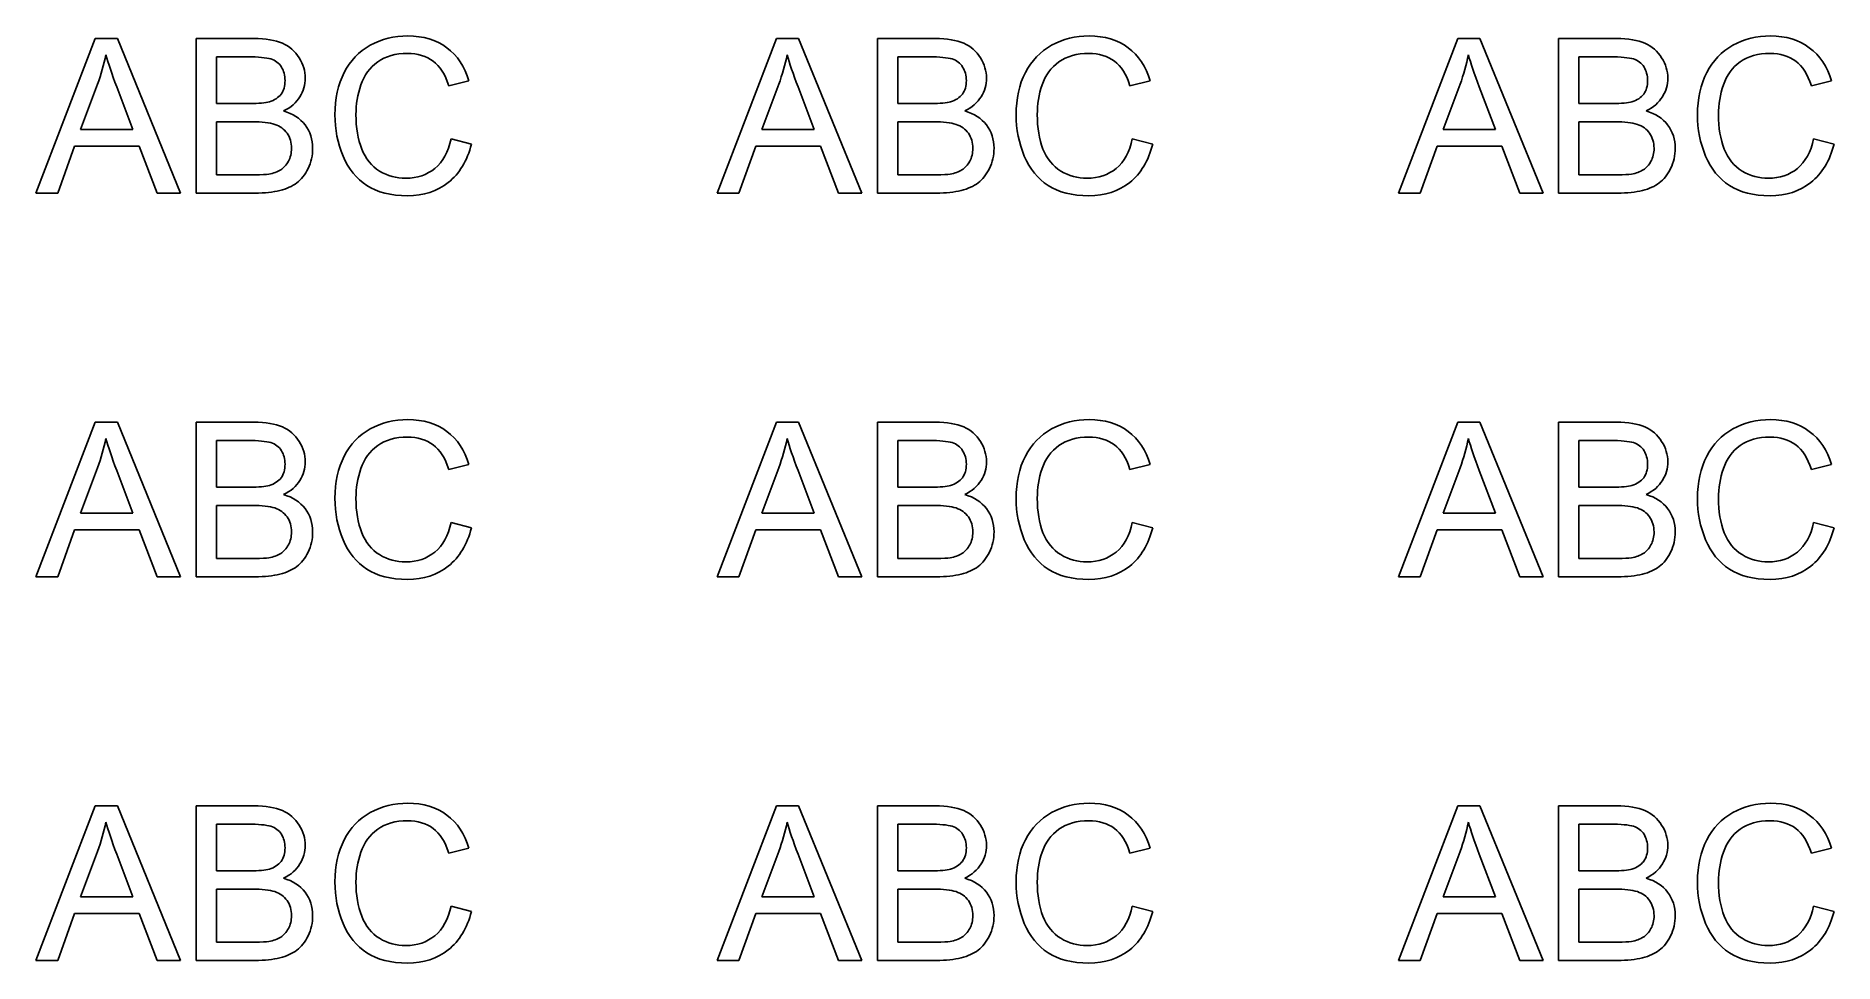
# Model space of a CAD drawing. Header units: millimetres. Extents: x -18 to 98, y -40 to 20.
import ezdxf

# ---------------------------------------------------------------- set-up
doc = ezdxf.new("R2010")
doc.units = ezdxf.units.MM
doc.layers.get('0').update_dxf_attribs({"lineweight": 25, "true_color": 0xffffff})

msp = doc.modelspace()

# ---------------------------------------------------------------- linework, layer by layer
for p, q in [((-18.19, 9.83), (-14.35, 19.83)), ((-14.35, 19.83), (-12.92, 19.83)), ((-12.92, 19.83), (-8.83, 9.83)), ((-7.83, 9.83), (-7.83, 19.83)), ((-7.83, 19.83), (-4.08, 19.83)), ((25.91, 9.83), (29.75, 19.83)), ((29.75, 19.83), (31.17, 19.83)), ((31.17, 19.83), (35.26, 9.83)), ((36.27, 9.83), (36.27, 19.83)), ((36.27, 19.83), (40.02, 19.83)), ((70, 9.83), (73.84, 19.83)), ((73.84, 19.83), (75.27, 19.83)), ((75.27, 19.83), (79.36, 9.83)), ((80.36, 9.83), (80.36, 19.83)), ((80.36, 19.83), (84.11, 19.83)), ((-4.51, 18.65), (-6.51, 18.65)), ((-6.51, 18.65), (-6.51, 15.63)), ((39.59, 18.65), (37.59, 18.65)), ((37.59, 18.65), (37.59, 15.63)), ((83.68, 18.65), (81.68, 18.65)), ((81.68, 18.65), (81.68, 15.63)), ((-14.21, 16.87), (-15.3, 13.94)), ((-11.91, 13.94), (-12.96, 16.71)), ((9.83, 17.09), (8.53, 16.78)), ((29.89, 16.87), (28.79, 13.94)), ((32.18, 13.94), (31.14, 16.71)), ((53.92, 17.09), (52.62, 16.78)), ((73.98, 16.87), (72.89, 13.94)), ((76.28, 13.94), (75.23, 16.71)), ((98.02, 17.09), (96.72, 16.78)), ((-6.51, 15.63), (-4.34, 15.63)), ((37.59, 15.63), (39.75, 15.63)), ((81.68, 15.63), (83.85, 15.63)), ((-4.19, 14.45), (-6.51, 14.45)), ((-6.51, 14.45), (-6.51, 11.01)), ((39.9, 14.45), (37.59, 14.45)), ((37.59, 14.45), (37.59, 11.01)), ((84, 14.45), (81.68, 14.45)), ((81.68, 14.45), (81.68, 11.01)), ((-15.69, 12.86), (-16.78, 9.83)), ((-11.5, 12.86), (-15.69, 12.86)), ((-15.3, 13.94), (-11.91, 13.94)), ((-10.34, 9.83), (-11.5, 12.86)), ((8.68, 13.34), (10, 13)), ((28.41, 12.86), (27.31, 9.83)), ((32.59, 12.86), (28.41, 12.86)), ((28.79, 13.94), (32.18, 13.94)), ((33.76, 9.83), (32.59, 12.86)), ((52.77, 13.34), (54.09, 13)), ((72.5, 12.86), (71.41, 9.83)), ((76.68, 12.86), (72.5, 12.86)), ((72.89, 13.94), (76.28, 13.94)), ((77.85, 9.83), (76.68, 12.86)), ((96.87, 13.34), (98.19, 13)), ((-6.51, 11.01), (-4.02, 11.01)), ((37.59, 11.01), (40.08, 11.01)), ((81.68, 11.01), (84.17, 11.01)), ((-16.78, 9.83), (-18.19, 9.83)), ((-8.83, 9.83), (-10.34, 9.83)), ((-4.02, 9.83), (-7.83, 9.83)), ((27.31, 9.83), (25.91, 9.83)), ((35.26, 9.83), (33.76, 9.83)), ((40.08, 9.83), (36.27, 9.83)), ((71.41, 9.83), (70, 9.83)), ((79.36, 9.83), (77.85, 9.83)), ((84.17, 9.83), (80.36, 9.83)), ((-18.19, -15), (-14.35, -5)), ((-14.35, -5), (-12.92, -5)), ((-12.92, -5), (-8.83, -15)), ((-7.83, -15), (-7.83, -5)), ((-7.83, -5), (-4.08, -5)), ((25.91, -15), (29.75, -5)), ((29.75, -5), (31.17, -5)), ((31.17, -5), (35.26, -15)), ((36.27, -15), (36.27, -5)), ((36.27, -5), (40.02, -5)), ((70, -15), (73.84, -5)), ((73.84, -5), (75.27, -5)), ((75.27, -5), (79.36, -15)), ((80.36, -15), (80.36, -5)), ((80.36, -5), (84.11, -5)), ((-4.51, -6.18), (-6.51, -6.18)), ((-6.51, -6.18), (-6.51, -9.2)), ((39.59, -6.18), (37.59, -6.18)), ((37.59, -6.18), (37.59, -9.2)), ((83.68, -6.18), (81.68, -6.18)), ((81.68, -6.18), (81.68, -9.2)), ((-14.21, -7.96), (-15.3, -10.89)), ((-11.91, -10.89), (-12.96, -8.12)), ((9.83, -7.74), (8.53, -8.05)), ((29.89, -7.96), (28.79, -10.89)), ((32.18, -10.89), (31.14, -8.12)), ((53.92, -7.74), (52.62, -8.05)), ((73.98, -7.96), (72.89, -10.89)), ((76.28, -10.89), (75.23, -8.12)), ((98.02, -7.74), (96.72, -8.05)), ((-6.51, -9.2), (-4.34, -9.2)), ((37.59, -9.2), (39.75, -9.2)), ((81.68, -9.2), (83.85, -9.2)), ((-4.19, -10.38), (-6.51, -10.38)), ((-6.51, -10.38), (-6.51, -13.82)), ((39.9, -10.38), (37.59, -10.38)), ((37.59, -10.38), (37.59, -13.82)), ((84, -10.38), (81.68, -10.38)), ((81.68, -10.38), (81.68, -13.82)), ((-15.3, -10.89), (-11.91, -10.89)), ((8.68, -11.49), (10, -11.83)), ((28.79, -10.89), (32.18, -10.89)), ((52.77, -11.49), (54.09, -11.83)), ((72.89, -10.89), (76.28, -10.89)), ((96.87, -11.49), (98.19, -11.83)), ((-15.69, -11.97), (-16.78, -15)), ((-11.5, -11.97), (-15.69, -11.97)), ((-10.34, -15), (-11.5, -11.97)), ((28.41, -11.97), (27.31, -15)), ((32.59, -11.97), (28.41, -11.97)), ((33.76, -15), (32.59, -11.97)), ((72.5, -11.97), (71.41, -15)), ((76.68, -11.97), (72.5, -11.97)), ((77.85, -15), (76.68, -11.97)), ((-6.51, -13.82), (-4.02, -13.82)), ((37.59, -13.82), (40.08, -13.82)), ((81.68, -13.82), (84.17, -13.82)), ((-16.78, -15), (-18.19, -15)), ((-8.83, -15), (-10.34, -15)), ((-4.02, -15), (-7.83, -15)), ((27.31, -15), (25.91, -15)), ((35.26, -15), (33.76, -15)), ((40.08, -15), (36.27, -15)), ((71.41, -15), (70, -15)), ((79.36, -15), (77.85, -15)), ((84.17, -15), (80.36, -15)), ((-18.19, -39.83), (-14.35, -29.83)), ((-14.35, -29.83), (-12.92, -29.83)), ((-12.92, -29.83), (-8.83, -39.83)), ((-7.83, -39.83), (-7.83, -29.83)), ((-7.83, -29.83), (-4.08, -29.83)), ((25.91, -39.83), (29.75, -29.83)), ((29.75, -29.83), (31.17, -29.83)), ((31.17, -29.83), (35.26, -39.83)), ((36.27, -39.83), (36.27, -29.83)), ((36.27, -29.83), (40.02, -29.83)), ((70, -39.83), (73.84, -29.83)), ((73.84, -29.83), (75.27, -29.83)), ((75.27, -29.83), (79.36, -39.83)), ((80.36, -39.83), (80.36, -29.83)), ((80.36, -29.83), (84.11, -29.83)), ((-4.51, -31.01), (-6.51, -31.01)), ((-6.51, -31.01), (-6.51, -34.03)), ((39.59, -31.01), (37.59, -31.01)), ((37.59, -31.01), (37.59, -34.03)), ((83.68, -31.01), (81.68, -31.01)), ((81.68, -31.01), (81.68, -34.03)), ((9.83, -32.57), (8.53, -32.88)), ((53.92, -32.57), (52.62, -32.88)), ((98.02, -32.57), (96.72, -32.88)), ((-14.21, -32.79), (-15.3, -35.72)), ((-11.91, -35.72), (-12.96, -32.95)), ((29.89, -32.79), (28.79, -35.72)), ((32.18, -35.72), (31.14, -32.95)), ((73.98, -32.79), (72.89, -35.72)), ((76.28, -35.72), (75.23, -32.95)), ((-6.51, -34.03), (-4.34, -34.03)), ((37.59, -34.03), (39.75, -34.03)), ((81.68, -34.03), (83.85, -34.03)), ((-15.3, -35.72), (-11.91, -35.72)), ((-4.19, -35.21), (-6.51, -35.21)), ((-6.51, -35.21), (-6.51, -38.65)), ((28.79, -35.72), (32.18, -35.72)), ((39.9, -35.21), (37.59, -35.21)), ((37.59, -35.21), (37.59, -38.65)), ((72.89, -35.72), (76.28, -35.72)), ((84, -35.21), (81.68, -35.21)), ((81.68, -35.21), (81.68, -38.65)), ((-15.69, -36.8), (-16.78, -39.83)), ((-11.5, -36.8), (-15.69, -36.8)), ((-10.34, -39.83), (-11.5, -36.8)), ((8.68, -36.32), (10, -36.66)), ((28.41, -36.8), (27.31, -39.83)), ((32.59, -36.8), (28.41, -36.8)), ((33.76, -39.83), (32.59, -36.8)), ((52.77, -36.32), (54.09, -36.66)), ((72.5, -36.8), (71.41, -39.83)), ((76.68, -36.8), (72.5, -36.8)), ((77.85, -39.83), (76.68, -36.8)), ((96.87, -36.32), (98.19, -36.66)), ((-6.51, -38.65), (-4.02, -38.65)), ((37.59, -38.65), (40.08, -38.65)), ((81.68, -38.65), (84.17, -38.65)), ((-16.78, -39.83), (-18.19, -39.83)), ((-8.83, -39.83), (-10.34, -39.83)), ((-4.02, -39.83), (-7.83, -39.83)), ((27.31, -39.83), (25.91, -39.83)), ((35.26, -39.83), (33.76, -39.83)), ((40.08, -39.83), (36.27, -39.83)), ((71.41, -39.83), (70, -39.83)), ((79.36, -39.83), (77.85, -39.83)), ((84.17, -39.83), (80.36, -39.83))]:
    msp.add_line(p, q)
for points in [[(-4.08, 19.83), (-3.31, 19.83), (-2.7, 19.73), (-2.24, 19.53)], [(3.45, 19.4), (4.19, 19.8), (5, 20), (5.88, 20)], [(5.88, 20), (6.88, 20), (7.72, 19.75), (8.4, 19.24)], [(40.02, 19.83), (40.78, 19.83), (41.39, 19.73), (41.86, 19.53)], [(47.55, 19.4), (48.28, 19.8), (49.09, 20), (49.97, 20)], [(49.97, 20), (50.97, 20), (51.82, 19.75), (52.5, 19.24)], [(84.11, 19.83), (84.88, 19.83), (85.49, 19.73), (85.95, 19.53)], [(91.64, 19.4), (92.38, 19.8), (93.19, 20), (94.07, 20)], [(94.07, 20), (95.07, 20), (95.91, 19.75), (96.59, 19.24)], [(-13.67, 18.78), (-13.79, 18.14), (-13.97, 17.5), (-14.21, 16.87)], [(-12.96, 16.71), (-13.28, 17.55), (-13.51, 18.24), (-13.67, 18.78)], [(-2.99, 18.51), (-3.28, 18.6), (-3.79, 18.65), (-4.51, 18.65)], [(-2.24, 19.53), (-1.78, 19.32), (-1.42, 19.01), (-1.15, 18.59)], [(1.76, 17.63), (2.15, 18.4), (2.72, 18.99), (3.45, 19.4)], [(5.85, 18.87), (5.08, 18.87), (4.44, 18.68), (3.93, 18.32)], [(7.52, 18.37), (7.08, 18.7), (6.52, 18.87), (5.85, 18.87)], [(8.4, 19.24), (9.09, 18.73), (9.56, 18.01), (9.83, 17.09)], [(30.43, 18.78), (30.3, 18.14), (30.12, 17.5), (29.89, 16.87)], [(31.14, 16.71), (30.82, 17.55), (30.58, 18.24), (30.43, 18.78)], [(41.11, 18.51), (40.81, 18.6), (40.31, 18.65), (39.59, 18.65)], [(41.86, 19.53), (42.32, 19.32), (42.68, 19.01), (42.94, 18.59)], [(45.85, 17.63), (46.25, 18.4), (46.82, 18.99), (47.55, 19.4)], [(49.95, 18.87), (49.18, 18.87), (48.54, 18.68), (48.02, 18.32)], [(51.61, 18.37), (51.17, 18.7), (50.62, 18.87), (49.95, 18.87)], [(52.5, 19.24), (53.18, 18.73), (53.66, 18.01), (53.92, 17.09)], [(74.52, 18.78), (74.4, 18.14), (74.22, 17.5), (73.98, 16.87)], [(75.23, 16.71), (74.91, 17.55), (74.68, 18.24), (74.52, 18.78)], [(85.2, 18.51), (84.91, 18.6), (84.4, 18.65), (83.68, 18.65)], [(85.95, 19.53), (86.41, 19.32), (86.77, 19.01), (87.03, 18.59)], [(89.95, 17.63), (90.34, 18.4), (90.91, 18.99), (91.64, 19.4)], [(94.04, 18.87), (93.27, 18.87), (92.63, 18.68), (92.11, 18.32)], [(95.71, 18.37), (95.27, 18.7), (94.71, 18.87), (94.04, 18.87)], [(96.59, 19.24), (97.28, 18.73), (97.75, 18.01), (98.02, 17.09)], [(-2.3, 17.99), (-2.46, 18.24), (-2.69, 18.42), (-2.99, 18.51)], [(-2.07, 17.11), (-2.07, 17.45), (-2.14, 17.74), (-2.3, 17.99)], [(-1.15, 18.59), (-0.89, 18.17), (-0.76, 17.73), (-0.76, 17.27)], [(1.16, 14.9), (1.16, 15.95), (1.36, 16.85), (1.76, 17.63)], [(3.93, 18.32), (3.41, 17.95), (3.05, 17.45), (2.84, 16.83)], [(8.53, 16.78), (8.29, 17.51), (7.96, 18.04), (7.52, 18.37)], [(41.79, 17.99), (41.63, 18.24), (41.4, 18.42), (41.11, 18.51)], [(42.03, 17.11), (42.03, 17.45), (41.95, 17.74), (41.79, 17.99)], [(42.94, 18.59), (43.2, 18.17), (43.33, 17.73), (43.33, 17.27)], [(45.25, 14.9), (45.25, 15.95), (45.45, 16.85), (45.85, 17.63)], [(48.02, 18.32), (47.5, 17.95), (47.14, 17.45), (46.93, 16.83)], [(52.62, 16.78), (52.39, 17.51), (52.05, 18.04), (51.61, 18.37)], [(85.89, 17.99), (85.73, 18.24), (85.5, 18.42), (85.2, 18.51)], [(86.12, 17.11), (86.12, 17.45), (86.04, 17.74), (85.89, 17.99)], [(87.03, 18.59), (87.3, 18.17), (87.43, 17.73), (87.43, 17.27)], [(89.35, 14.9), (89.35, 15.95), (89.55, 16.85), (89.95, 17.63)], [(92.11, 18.32), (91.6, 17.95), (91.24, 17.45), (91.03, 16.83)], [(96.72, 16.78), (96.48, 17.51), (96.15, 18.04), (95.71, 18.37)], [(-2.32, 16.24), (-2.15, 16.47), (-2.07, 16.76), (-2.07, 17.11)], [(-0.76, 17.27), (-0.76, 16.84), (-0.88, 16.44), (-1.11, 16.06)], [(2.84, 16.83), (2.63, 16.21), (2.52, 15.57), (2.52, 14.91)], [(41.77, 16.24), (41.94, 16.47), (42.03, 16.76), (42.03, 17.11)], [(43.33, 17.27), (43.33, 16.84), (43.22, 16.44), (42.98, 16.06)], [(46.93, 16.83), (46.72, 16.21), (46.62, 15.57), (46.62, 14.91)], [(85.87, 16.24), (86.04, 16.47), (86.12, 16.76), (86.12, 17.11)], [(87.43, 17.27), (87.43, 16.84), (87.31, 16.44), (87.08, 16.06)], [(91.03, 16.83), (90.82, 16.21), (90.71, 15.57), (90.71, 14.91)], [(-4.34, 15.63), (-3.76, 15.63), (-3.34, 15.67), (-3.08, 15.74)], [(-3.08, 15.74), (-2.75, 15.84), (-2.49, 16.01), (-2.32, 16.24)], [(-1.11, 16.06), (-1.34, 15.69), (-1.69, 15.38), (-2.16, 15.15)], [(-2.16, 15.15), (-1.56, 14.97), (-1.09, 14.67), (-0.77, 14.24)], [(39.75, 15.63), (40.34, 15.63), (40.76, 15.67), (41.01, 15.74)], [(41.01, 15.74), (41.35, 15.84), (41.6, 16.01), (41.77, 16.24)], [(42.98, 16.06), (42.75, 15.69), (42.4, 15.38), (41.93, 15.15)], [(41.93, 15.15), (42.54, 14.97), (43, 14.67), (43.33, 14.24)], [(83.85, 15.63), (84.43, 15.63), (84.85, 15.67), (85.11, 15.74)], [(85.11, 15.74), (85.44, 15.84), (85.7, 16.01), (85.87, 16.24)], [(87.08, 16.06), (86.85, 15.69), (86.5, 15.38), (86.03, 15.15)], [(86.03, 15.15), (86.63, 14.97), (87.1, 14.67), (87.42, 14.24)], [(-2.73, 14.28), (-3.07, 14.39), (-3.56, 14.45), (-4.19, 14.45)], [(-1.94, 13.7), (-2.13, 13.98), (-2.39, 14.17), (-2.73, 14.28)], [(-0.77, 14.24), (-0.44, 13.82), (-0.28, 13.31), (-0.28, 12.73)], [(1.69, 12.22), (1.34, 13.06), (1.16, 13.95), (1.16, 14.9)], [(2.52, 14.91), (2.52, 14.06), (2.65, 13.32), (2.9, 12.68)], [(41.36, 14.28), (41.03, 14.39), (40.54, 14.45), (39.9, 14.45)], [(42.16, 13.7), (41.97, 13.98), (41.7, 14.17), (41.36, 14.28)], [(43.33, 14.24), (43.65, 13.82), (43.82, 13.31), (43.82, 12.73)], [(45.78, 12.22), (45.43, 13.06), (45.25, 13.95), (45.25, 14.9)], [(46.62, 14.91), (46.62, 14.06), (46.74, 13.32), (46.99, 12.68)], [(85.46, 14.28), (85.12, 14.39), (84.63, 14.45), (84, 14.45)], [(86.25, 13.7), (86.06, 13.98), (85.8, 14.17), (85.46, 14.28)], [(87.42, 14.24), (87.75, 13.82), (87.91, 13.31), (87.91, 12.73)], [(89.88, 12.22), (89.52, 13.06), (89.35, 13.95), (89.35, 14.9)], [(90.71, 14.91), (90.71, 14.06), (90.84, 13.32), (91.08, 12.68)], [(-1.65, 12.73), (-1.65, 13.1), (-1.74, 13.43), (-1.94, 13.7)], [(7.63, 11.43), (8.15, 11.86), (8.49, 12.49), (8.68, 13.34)], [(10, 13), (9.72, 11.91), (9.22, 11.09), (8.5, 10.52)], [(42.45, 12.73), (42.45, 13.1), (42.35, 13.43), (42.16, 13.7)], [(51.73, 11.43), (52.24, 11.86), (52.59, 12.49), (52.77, 13.34)], [(54.09, 13), (53.82, 11.91), (53.32, 11.09), (52.6, 10.52)], [(86.54, 12.73), (86.54, 13.1), (86.44, 13.43), (86.25, 13.7)], [(95.82, 11.43), (96.34, 11.86), (96.68, 12.49), (96.87, 13.34)], [(98.19, 13), (97.91, 11.91), (97.41, 11.09), (96.69, 10.52)], [(-2.35, 11.33), (-2.15, 11.46), (-1.98, 11.64), (-1.85, 11.89)], [(-1.85, 11.89), (-1.72, 12.13), (-1.65, 12.41), (-1.65, 12.73)], [(-0.28, 12.73), (-0.28, 12.26), (-0.38, 11.82), (-0.57, 11.42)], [(3.23, 10.32), (2.55, 10.76), (2.04, 11.39), (1.69, 12.22)], [(2.9, 12.68), (3.14, 12.05), (3.53, 11.58), (4.05, 11.26)], [(41.74, 11.33), (41.95, 11.46), (42.12, 11.64), (42.25, 11.89)], [(42.25, 11.89), (42.38, 12.13), (42.45, 12.41), (42.45, 12.73)], [(43.82, 12.73), (43.82, 12.26), (43.72, 11.82), (43.52, 11.42)], [(47.32, 10.32), (46.65, 10.76), (46.14, 11.39), (45.78, 12.22)], [(46.99, 12.68), (47.24, 12.05), (47.62, 11.58), (48.15, 11.26)], [(85.84, 11.33), (86.04, 11.46), (86.21, 11.64), (86.34, 11.89)], [(86.34, 11.89), (86.47, 12.13), (86.54, 12.41), (86.54, 12.73)], [(87.91, 12.73), (87.91, 12.26), (87.81, 11.82), (87.61, 11.42)], [(91.42, 10.32), (90.74, 10.76), (90.23, 11.39), (89.88, 12.22)], [(91.08, 12.68), (91.33, 12.05), (91.72, 11.58), (92.24, 11.26)], [(-4.02, 11.01), (-3.59, 11.01), (-3.29, 11.03), (-3.12, 11.06)], [(-3.12, 11.06), (-2.81, 11.11), (-2.56, 11.2), (-2.35, 11.33)], [(-1.31, 10.49), (-1.6, 10.27), (-1.96, 10.11), (-2.4, 10)], [(-0.57, 11.42), (-0.77, 11.02), (-1.02, 10.71), (-1.31, 10.49)], [(4.05, 11.26), (4.57, 10.95), (5.14, 10.79), (5.75, 10.79)], [(5.75, 10.79), (6.49, 10.79), (7.12, 11.01), (7.63, 11.43)], [(8.5, 10.52), (7.78, 9.94), (6.9, 9.66), (5.86, 9.66)], [(40.08, 11.01), (40.51, 11.01), (40.81, 11.03), (40.98, 11.06)], [(40.98, 11.06), (41.28, 11.11), (41.54, 11.2), (41.74, 11.33)], [(42.79, 10.49), (42.5, 10.27), (42.13, 10.11), (41.69, 10)], [(43.52, 11.42), (43.32, 11.02), (43.08, 10.71), (42.79, 10.49)], [(48.15, 11.26), (48.67, 10.95), (49.24, 10.79), (49.84, 10.79)], [(49.84, 10.79), (50.59, 10.79), (51.21, 11.01), (51.73, 11.43)], [(52.6, 10.52), (51.88, 9.94), (51, 9.66), (49.95, 9.66)], [(84.17, 11.01), (84.6, 11.01), (84.9, 11.03), (85.07, 11.06)], [(85.07, 11.06), (85.38, 11.11), (85.63, 11.2), (85.84, 11.33)], [(86.88, 10.49), (86.59, 10.27), (86.23, 10.11), (85.79, 10)], [(87.61, 11.42), (87.42, 11.02), (87.17, 10.71), (86.88, 10.49)], [(92.24, 11.26), (92.76, 10.95), (93.33, 10.79), (93.94, 10.79)], [(93.94, 10.79), (94.68, 10.79), (95.31, 11.01), (95.82, 11.43)], [(96.69, 10.52), (95.97, 9.94), (95.09, 9.66), (94.05, 9.66)], [(-2.4, 10), (-2.84, 9.89), (-3.38, 9.83), (-4.02, 9.83)], [(5.86, 9.66), (4.78, 9.66), (3.91, 9.88), (3.23, 10.32)], [(41.69, 10), (41.25, 9.89), (40.72, 9.83), (40.08, 9.83)], [(49.95, 9.66), (48.88, 9.66), (48, 9.88), (47.32, 10.32)], [(85.79, 10), (85.35, 9.89), (84.81, 9.83), (84.17, 9.83)], [(94.05, 9.66), (92.97, 9.66), (92.09, 9.88), (91.42, 10.32)], [(-4.08, -5), (-3.31, -5), (-2.7, -5.1), (-2.24, -5.3)], [(-2.24, -5.3), (-1.78, -5.51), (-1.42, -5.82), (-1.15, -6.24)], [(1.76, -7.2), (2.15, -6.42), (2.72, -5.84), (3.45, -5.43)], [(3.45, -5.43), (4.19, -5.03), (5, -4.83), (5.88, -4.83)], [(5.88, -4.83), (6.88, -4.83), (7.72, -5.08), (8.4, -5.59)], [(8.4, -5.59), (9.09, -6.1), (9.56, -6.82), (9.83, -7.74)], [(40.02, -5), (40.78, -5), (41.39, -5.1), (41.86, -5.3)], [(41.86, -5.3), (42.32, -5.51), (42.68, -5.82), (42.94, -6.24)], [(45.85, -7.2), (46.25, -6.42), (46.82, -5.84), (47.55, -5.43)], [(47.55, -5.43), (48.28, -5.03), (49.09, -4.83), (49.97, -4.83)], [(49.97, -4.83), (50.97, -4.83), (51.82, -5.08), (52.5, -5.59)], [(52.5, -5.59), (53.18, -6.1), (53.66, -6.82), (53.92, -7.74)], [(84.11, -5), (84.88, -5), (85.49, -5.1), (85.95, -5.3)], [(85.95, -5.3), (86.41, -5.51), (86.77, -5.82), (87.03, -6.24)], [(89.95, -7.2), (90.34, -6.42), (90.91, -5.84), (91.64, -5.43)], [(91.64, -5.43), (92.38, -5.03), (93.19, -4.83), (94.07, -4.83)], [(94.07, -4.83), (95.07, -4.83), (95.91, -5.08), (96.59, -5.59)], [(96.59, -5.59), (97.28, -6.1), (97.75, -6.82), (98.02, -7.74)], [(-13.67, -6.05), (-13.79, -6.69), (-13.97, -7.33), (-14.21, -7.96)], [(-12.96, -8.12), (-13.28, -7.28), (-13.51, -6.59), (-13.67, -6.05)], [(-2.99, -6.32), (-3.28, -6.23), (-3.79, -6.18), (-4.51, -6.18)], [(-2.3, -6.84), (-2.46, -6.59), (-2.69, -6.41), (-2.99, -6.32)], [(-2.07, -7.71), (-2.07, -7.38), (-2.14, -7.09), (-2.3, -6.84)], [(-1.15, -6.24), (-0.89, -6.66), (-0.76, -7.1), (-0.76, -7.56)], [(3.93, -6.51), (3.41, -6.88), (3.05, -7.38), (2.84, -8)], [(5.85, -5.96), (5.08, -5.96), (4.44, -6.15), (3.93, -6.51)], [(7.52, -6.46), (7.08, -6.13), (6.52, -5.96), (5.85, -5.96)], [(8.53, -8.05), (8.29, -7.32), (7.96, -6.79), (7.52, -6.46)], [(30.43, -6.05), (30.3, -6.69), (30.12, -7.33), (29.89, -7.96)], [(31.14, -8.12), (30.82, -7.28), (30.58, -6.59), (30.43, -6.05)], [(41.11, -6.32), (40.81, -6.23), (40.31, -6.18), (39.59, -6.18)], [(41.79, -6.84), (41.63, -6.59), (41.4, -6.41), (41.11, -6.32)], [(42.03, -7.71), (42.03, -7.38), (41.95, -7.09), (41.79, -6.84)], [(42.94, -6.24), (43.2, -6.66), (43.33, -7.1), (43.33, -7.56)], [(48.02, -6.51), (47.5, -6.88), (47.14, -7.38), (46.93, -8)], [(49.95, -5.96), (49.18, -5.96), (48.54, -6.15), (48.02, -6.51)], [(51.61, -6.46), (51.17, -6.13), (50.62, -5.96), (49.95, -5.96)], [(52.62, -8.05), (52.39, -7.32), (52.05, -6.79), (51.61, -6.46)], [(74.52, -6.05), (74.4, -6.69), (74.22, -7.33), (73.98, -7.96)], [(75.23, -8.12), (74.91, -7.28), (74.68, -6.59), (74.52, -6.05)], [(85.2, -6.32), (84.91, -6.23), (84.4, -6.18), (83.68, -6.18)], [(85.89, -6.84), (85.73, -6.59), (85.5, -6.41), (85.2, -6.32)], [(86.12, -7.71), (86.12, -7.38), (86.04, -7.09), (85.89, -6.84)], [(87.03, -6.24), (87.3, -6.66), (87.43, -7.1), (87.43, -7.56)], [(92.11, -6.51), (91.6, -6.88), (91.24, -7.38), (91.03, -8)], [(94.04, -5.96), (93.27, -5.96), (92.63, -6.15), (92.11, -6.51)], [(95.71, -6.46), (95.27, -6.13), (94.71, -5.96), (94.04, -5.96)], [(96.72, -8.05), (96.48, -7.32), (96.15, -6.79), (95.71, -6.46)], [(-2.32, -8.59), (-2.15, -8.36), (-2.07, -8.07), (-2.07, -7.71)], [(-0.76, -7.56), (-0.76, -7.99), (-0.88, -8.39), (-1.11, -8.77)], [(1.16, -9.92), (1.16, -8.88), (1.36, -7.98), (1.76, -7.2)], [(2.84, -8), (2.63, -8.62), (2.52, -9.26), (2.52, -9.92)], [(41.77, -8.59), (41.94, -8.36), (42.03, -8.07), (42.03, -7.71)], [(43.33, -7.56), (43.33, -7.99), (43.22, -8.39), (42.98, -8.77)], [(45.25, -9.92), (45.25, -8.88), (45.45, -7.98), (45.85, -7.2)], [(46.93, -8), (46.72, -8.62), (46.62, -9.26), (46.62, -9.92)], [(85.87, -8.59), (86.04, -8.36), (86.12, -8.07), (86.12, -7.71)], [(87.43, -7.56), (87.43, -7.99), (87.31, -8.39), (87.08, -8.77)], [(89.35, -9.92), (89.35, -8.88), (89.55, -7.98), (89.95, -7.2)], [(91.03, -8), (90.82, -8.62), (90.71, -9.26), (90.71, -9.92)], [(-4.34, -9.2), (-3.76, -9.2), (-3.34, -9.16), (-3.08, -9.09)], [(-3.08, -9.09), (-2.75, -8.99), (-2.49, -8.82), (-2.32, -8.59)], [(-1.11, -8.77), (-1.34, -9.14), (-1.69, -9.45), (-2.16, -9.68)], [(39.75, -9.2), (40.34, -9.2), (40.76, -9.16), (41.01, -9.09)], [(41.01, -9.09), (41.35, -8.99), (41.6, -8.82), (41.77, -8.59)], [(42.98, -8.77), (42.75, -9.14), (42.4, -9.45), (41.93, -9.68)], [(83.85, -9.2), (84.43, -9.2), (84.85, -9.16), (85.11, -9.09)], [(85.11, -9.09), (85.44, -8.99), (85.7, -8.82), (85.87, -8.59)], [(87.08, -8.77), (86.85, -9.14), (86.5, -9.45), (86.03, -9.68)], [(-2.73, -10.55), (-3.07, -10.44), (-3.56, -10.38), (-4.19, -10.38)], [(-2.16, -9.68), (-1.56, -9.86), (-1.09, -10.16), (-0.77, -10.59)], [(1.69, -12.61), (1.34, -11.77), (1.16, -10.88), (1.16, -9.92)], [(2.52, -9.92), (2.52, -10.77), (2.65, -11.51), (2.9, -12.15)], [(41.36, -10.55), (41.03, -10.44), (40.54, -10.38), (39.9, -10.38)], [(41.93, -9.68), (42.54, -9.86), (43, -10.16), (43.33, -10.59)], [(45.78, -12.61), (45.43, -11.77), (45.25, -10.88), (45.25, -9.92)], [(46.62, -9.92), (46.62, -10.77), (46.74, -11.51), (46.99, -12.15)], [(85.46, -10.55), (85.12, -10.44), (84.63, -10.38), (84, -10.38)], [(86.03, -9.68), (86.63, -9.86), (87.1, -10.16), (87.42, -10.59)], [(89.88, -12.61), (89.52, -11.77), (89.35, -10.88), (89.35, -9.92)], [(90.71, -9.92), (90.71, -10.77), (90.84, -11.51), (91.08, -12.15)], [(-1.94, -11.13), (-2.13, -10.85), (-2.39, -10.66), (-2.73, -10.55)], [(-1.65, -12.1), (-1.65, -11.73), (-1.74, -11.4), (-1.94, -11.13)], [(-0.77, -10.59), (-0.44, -11.01), (-0.28, -11.52), (-0.28, -12.1)], [(7.63, -13.4), (8.15, -12.97), (8.49, -12.34), (8.68, -11.49)], [(42.16, -11.13), (41.97, -10.85), (41.7, -10.66), (41.36, -10.55)], [(42.45, -12.1), (42.45, -11.73), (42.35, -11.4), (42.16, -11.13)], [(43.33, -10.59), (43.65, -11.01), (43.82, -11.52), (43.82, -12.1)], [(51.73, -13.4), (52.24, -12.97), (52.59, -12.34), (52.77, -11.49)], [(86.25, -11.13), (86.06, -10.85), (85.8, -10.66), (85.46, -10.55)], [(86.54, -12.1), (86.54, -11.73), (86.44, -11.4), (86.25, -11.13)], [(87.42, -10.59), (87.75, -11.01), (87.91, -11.52), (87.91, -12.1)], [(95.82, -13.4), (96.34, -12.97), (96.68, -12.34), (96.87, -11.49)], [(-1.85, -12.94), (-1.72, -12.7), (-1.65, -12.42), (-1.65, -12.1)], [(-0.28, -12.1), (-0.28, -12.57), (-0.38, -13), (-0.57, -13.41)], [(3.23, -14.51), (2.55, -14.07), (2.04, -13.44), (1.69, -12.61)], [(2.9, -12.15), (3.14, -12.78), (3.53, -13.25), (4.05, -13.57)], [(10, -11.83), (9.72, -12.91), (9.22, -13.74), (8.5, -14.31)], [(42.25, -12.94), (42.38, -12.7), (42.45, -12.42), (42.45, -12.1)], [(43.82, -12.1), (43.82, -12.57), (43.72, -13), (43.52, -13.41)], [(47.32, -14.51), (46.65, -14.07), (46.14, -13.44), (45.78, -12.61)], [(46.99, -12.15), (47.24, -12.78), (47.62, -13.25), (48.15, -13.57)], [(54.09, -11.83), (53.82, -12.91), (53.32, -13.74), (52.6, -14.31)], [(86.34, -12.94), (86.47, -12.7), (86.54, -12.42), (86.54, -12.1)], [(87.91, -12.1), (87.91, -12.57), (87.81, -13), (87.61, -13.41)], [(91.42, -14.51), (90.74, -14.07), (90.23, -13.44), (89.88, -12.61)], [(91.08, -12.15), (91.33, -12.78), (91.72, -13.25), (92.24, -13.57)], [(98.19, -11.83), (97.91, -12.91), (97.41, -13.74), (96.69, -14.31)], [(-4.02, -13.82), (-3.59, -13.82), (-3.29, -13.8), (-3.12, -13.77)], [(-3.12, -13.77), (-2.81, -13.72), (-2.56, -13.63), (-2.35, -13.5)], [(-2.35, -13.5), (-2.15, -13.37), (-1.98, -13.19), (-1.85, -12.94)], [(-0.57, -13.41), (-0.77, -13.81), (-1.02, -14.12), (-1.31, -14.34)], [(4.05, -13.57), (4.57, -13.88), (5.14, -14.04), (5.75, -14.04)], [(5.75, -14.04), (6.49, -14.04), (7.12, -13.82), (7.63, -13.4)], [(40.08, -13.82), (40.51, -13.82), (40.81, -13.8), (40.98, -13.77)], [(40.98, -13.77), (41.28, -13.72), (41.54, -13.63), (41.74, -13.5)], [(41.74, -13.5), (41.95, -13.37), (42.12, -13.19), (42.25, -12.94)], [(43.52, -13.41), (43.32, -13.81), (43.08, -14.12), (42.79, -14.34)], [(48.15, -13.57), (48.67, -13.88), (49.24, -14.04), (49.84, -14.04)], [(49.84, -14.04), (50.59, -14.04), (51.21, -13.82), (51.73, -13.4)], [(84.17, -13.82), (84.6, -13.82), (84.9, -13.8), (85.07, -13.77)], [(85.07, -13.77), (85.38, -13.72), (85.63, -13.63), (85.84, -13.5)], [(85.84, -13.5), (86.04, -13.37), (86.21, -13.19), (86.34, -12.94)], [(87.61, -13.41), (87.42, -13.81), (87.17, -14.12), (86.88, -14.34)], [(92.24, -13.57), (92.76, -13.88), (93.33, -14.04), (93.94, -14.04)], [(93.94, -14.04), (94.68, -14.04), (95.31, -13.82), (95.82, -13.4)], [(-2.4, -14.83), (-2.84, -14.94), (-3.38, -15), (-4.02, -15)], [(-1.31, -14.34), (-1.6, -14.56), (-1.96, -14.72), (-2.4, -14.83)], [(5.86, -15.17), (4.78, -15.17), (3.91, -14.95), (3.23, -14.51)], [(8.5, -14.31), (7.78, -14.89), (6.9, -15.17), (5.86, -15.17)], [(41.69, -14.83), (41.25, -14.94), (40.72, -15), (40.08, -15)], [(42.79, -14.34), (42.5, -14.56), (42.13, -14.72), (41.69, -14.83)], [(49.95, -15.17), (48.88, -15.17), (48, -14.95), (47.32, -14.51)], [(52.6, -14.31), (51.88, -14.89), (51, -15.17), (49.95, -15.17)], [(85.79, -14.83), (85.35, -14.94), (84.81, -15), (84.17, -15)], [(86.88, -14.34), (86.59, -14.56), (86.23, -14.72), (85.79, -14.83)], [(94.05, -15.17), (92.97, -15.17), (92.09, -14.95), (91.42, -14.51)], [(96.69, -14.31), (95.97, -14.89), (95.09, -15.17), (94.05, -15.17)], [(-4.08, -29.83), (-3.31, -29.83), (-2.7, -29.93), (-2.24, -30.13)], [(-2.24, -30.13), (-1.78, -30.34), (-1.42, -30.65), (-1.15, -31.07)], [(3.45, -30.26), (4.19, -29.86), (5, -29.66), (5.88, -29.66)], [(5.88, -29.66), (6.88, -29.66), (7.72, -29.91), (8.4, -30.42)], [(40.02, -29.83), (40.78, -29.83), (41.39, -29.93), (41.86, -30.13)], [(41.86, -30.13), (42.32, -30.34), (42.68, -30.65), (42.94, -31.07)], [(47.55, -30.26), (48.28, -29.86), (49.09, -29.66), (49.97, -29.66)], [(49.97, -29.66), (50.97, -29.66), (51.82, -29.91), (52.5, -30.42)], [(84.11, -29.83), (84.88, -29.83), (85.49, -29.93), (85.95, -30.13)], [(85.95, -30.13), (86.41, -30.34), (86.77, -30.65), (87.03, -31.07)], [(91.64, -30.26), (92.38, -29.86), (93.19, -29.66), (94.07, -29.66)], [(94.07, -29.66), (95.07, -29.66), (95.91, -29.91), (96.59, -30.42)], [(-13.67, -30.88), (-13.79, -31.52), (-13.97, -32.16), (-14.21, -32.79)], [(-12.96, -32.95), (-13.28, -32.11), (-13.51, -31.42), (-13.67, -30.88)], [(-2.99, -31.15), (-3.28, -31.06), (-3.79, -31.01), (-4.51, -31.01)], [(-2.3, -31.67), (-2.46, -31.42), (-2.69, -31.24), (-2.99, -31.15)], [(-1.15, -31.07), (-0.89, -31.49), (-0.76, -31.93), (-0.76, -32.39)], [(1.76, -32.03), (2.15, -31.25), (2.72, -30.67), (3.45, -30.26)], [(3.93, -31.34), (3.41, -31.71), (3.05, -32.21), (2.84, -32.83)], [(5.85, -30.79), (5.08, -30.79), (4.44, -30.98), (3.93, -31.34)], [(7.52, -31.29), (7.08, -30.96), (6.52, -30.79), (5.85, -30.79)], [(8.53, -32.88), (8.29, -32.15), (7.96, -31.62), (7.52, -31.29)], [(8.4, -30.42), (9.09, -30.93), (9.56, -31.65), (9.83, -32.57)], [(30.43, -30.88), (30.3, -31.52), (30.12, -32.16), (29.89, -32.79)], [(31.14, -32.95), (30.82, -32.11), (30.58, -31.42), (30.43, -30.88)], [(41.11, -31.15), (40.81, -31.06), (40.31, -31.01), (39.59, -31.01)], [(41.79, -31.67), (41.63, -31.42), (41.4, -31.24), (41.11, -31.15)], [(42.94, -31.07), (43.2, -31.49), (43.33, -31.93), (43.33, -32.39)], [(45.85, -32.03), (46.25, -31.25), (46.82, -30.67), (47.55, -30.26)], [(48.02, -31.34), (47.5, -31.71), (47.14, -32.21), (46.93, -32.83)], [(49.95, -30.79), (49.18, -30.79), (48.54, -30.98), (48.02, -31.34)], [(51.61, -31.29), (51.17, -30.96), (50.62, -30.79), (49.95, -30.79)], [(52.62, -32.88), (52.39, -32.15), (52.05, -31.62), (51.61, -31.29)], [(52.5, -30.42), (53.18, -30.93), (53.66, -31.65), (53.92, -32.57)], [(74.52, -30.88), (74.4, -31.52), (74.22, -32.16), (73.98, -32.79)], [(75.23, -32.95), (74.91, -32.11), (74.68, -31.42), (74.52, -30.88)], [(85.2, -31.15), (84.91, -31.06), (84.4, -31.01), (83.68, -31.01)], [(85.89, -31.67), (85.73, -31.42), (85.5, -31.24), (85.2, -31.15)], [(87.03, -31.07), (87.3, -31.49), (87.43, -31.93), (87.43, -32.39)], [(89.95, -32.03), (90.34, -31.25), (90.91, -30.67), (91.64, -30.26)], [(92.11, -31.34), (91.6, -31.71), (91.24, -32.21), (91.03, -32.83)], [(94.04, -30.79), (93.27, -30.79), (92.63, -30.98), (92.11, -31.34)], [(95.71, -31.29), (95.27, -30.96), (94.71, -30.79), (94.04, -30.79)], [(96.72, -32.88), (96.48, -32.15), (96.15, -31.62), (95.71, -31.29)], [(96.59, -30.42), (97.28, -30.93), (97.75, -31.65), (98.02, -32.57)], [(-2.32, -33.42), (-2.15, -33.19), (-2.07, -32.89), (-2.07, -32.54)], [(-2.07, -32.54), (-2.07, -32.21), (-2.14, -31.92), (-2.3, -31.67)], [(-0.76, -32.39), (-0.76, -32.81), (-0.88, -33.22), (-1.11, -33.59)], [(1.16, -34.75), (1.16, -33.71), (1.36, -32.8), (1.76, -32.03)], [(41.77, -33.42), (41.94, -33.19), (42.03, -32.89), (42.03, -32.54)], [(42.03, -32.54), (42.03, -32.21), (41.95, -31.92), (41.79, -31.67)], [(43.33, -32.39), (43.33, -32.81), (43.22, -33.22), (42.98, -33.59)], [(45.25, -34.75), (45.25, -33.71), (45.45, -32.8), (45.85, -32.03)], [(85.87, -33.42), (86.04, -33.19), (86.12, -32.89), (86.12, -32.54)], [(86.12, -32.54), (86.12, -32.21), (86.04, -31.92), (85.89, -31.67)], [(87.43, -32.39), (87.43, -32.81), (87.31, -33.22), (87.08, -33.59)], [(89.35, -34.75), (89.35, -33.71), (89.55, -32.8), (89.95, -32.03)], [(-3.08, -33.92), (-2.75, -33.82), (-2.49, -33.65), (-2.32, -33.42)], [(-1.11, -33.59), (-1.34, -33.97), (-1.69, -34.28), (-2.16, -34.51)], [(2.84, -32.83), (2.63, -33.45), (2.52, -34.09), (2.52, -34.75)], [(41.01, -33.92), (41.35, -33.82), (41.6, -33.65), (41.77, -33.42)], [(42.98, -33.59), (42.75, -33.97), (42.4, -34.28), (41.93, -34.51)], [(46.93, -32.83), (46.72, -33.45), (46.62, -34.09), (46.62, -34.75)], [(85.11, -33.92), (85.44, -33.82), (85.7, -33.65), (85.87, -33.42)], [(87.08, -33.59), (86.85, -33.97), (86.5, -34.28), (86.03, -34.51)], [(91.03, -32.83), (90.82, -33.45), (90.71, -34.09), (90.71, -34.75)], [(-4.34, -34.03), (-3.76, -34.03), (-3.34, -33.99), (-3.08, -33.92)], [(-2.16, -34.51), (-1.56, -34.69), (-1.09, -34.99), (-0.77, -35.42)], [(1.69, -37.44), (1.34, -36.6), (1.16, -35.71), (1.16, -34.75)], [(2.52, -34.75), (2.52, -35.6), (2.65, -36.34), (2.9, -36.97)], [(39.75, -34.03), (40.34, -34.03), (40.76, -33.99), (41.01, -33.92)], [(41.93, -34.51), (42.54, -34.69), (43, -34.99), (43.33, -35.42)], [(45.78, -37.44), (45.43, -36.6), (45.25, -35.71), (45.25, -34.75)], [(46.62, -34.75), (46.62, -35.6), (46.74, -36.34), (46.99, -36.97)], [(83.85, -34.03), (84.43, -34.03), (84.85, -33.99), (85.11, -33.92)], [(86.03, -34.51), (86.63, -34.69), (87.1, -34.99), (87.42, -35.42)], [(89.88, -37.44), (89.52, -36.6), (89.35, -35.71), (89.35, -34.75)], [(90.71, -34.75), (90.71, -35.6), (90.84, -36.34), (91.08, -36.97)], [(-2.73, -35.38), (-3.07, -35.27), (-3.56, -35.21), (-4.19, -35.21)], [(-1.94, -35.96), (-2.13, -35.68), (-2.39, -35.49), (-2.73, -35.38)], [(-1.65, -36.93), (-1.65, -36.56), (-1.74, -36.23), (-1.94, -35.96)], [(-0.77, -35.42), (-0.44, -35.84), (-0.28, -36.35), (-0.28, -36.93)], [(41.36, -35.38), (41.03, -35.27), (40.54, -35.21), (39.9, -35.21)], [(42.16, -35.96), (41.97, -35.68), (41.7, -35.49), (41.36, -35.38)], [(42.45, -36.93), (42.45, -36.56), (42.35, -36.23), (42.16, -35.96)], [(43.33, -35.42), (43.65, -35.84), (43.82, -36.35), (43.82, -36.93)], [(85.46, -35.38), (85.12, -35.27), (84.63, -35.21), (84, -35.21)], [(86.25, -35.96), (86.06, -35.68), (85.8, -35.49), (85.46, -35.38)], [(86.54, -36.93), (86.54, -36.56), (86.44, -36.23), (86.25, -35.96)], [(87.42, -35.42), (87.75, -35.84), (87.91, -36.35), (87.91, -36.93)], [(-1.85, -37.77), (-1.72, -37.53), (-1.65, -37.25), (-1.65, -36.93)], [(-0.28, -36.93), (-0.28, -37.4), (-0.38, -37.83), (-0.57, -38.24)], [(2.9, -36.97), (3.14, -37.61), (3.53, -38.08), (4.05, -38.4)], [(7.63, -38.23), (8.15, -37.8), (8.49, -37.16), (8.68, -36.32)], [(10, -36.66), (9.72, -37.74), (9.22, -38.57), (8.5, -39.14)], [(42.25, -37.77), (42.38, -37.53), (42.45, -37.25), (42.45, -36.93)], [(43.82, -36.93), (43.82, -37.4), (43.72, -37.83), (43.52, -38.24)], [(46.99, -36.97), (47.24, -37.61), (47.62, -38.08), (48.15, -38.4)], [(51.73, -38.23), (52.24, -37.8), (52.59, -37.16), (52.77, -36.32)], [(54.09, -36.66), (53.82, -37.74), (53.32, -38.57), (52.6, -39.14)], [(86.34, -37.77), (86.47, -37.53), (86.54, -37.25), (86.54, -36.93)], [(87.91, -36.93), (87.91, -37.4), (87.81, -37.83), (87.61, -38.24)], [(91.08, -36.97), (91.33, -37.61), (91.72, -38.08), (92.24, -38.4)], [(95.82, -38.23), (96.34, -37.8), (96.68, -37.16), (96.87, -36.32)], [(98.19, -36.66), (97.91, -37.74), (97.41, -38.57), (96.69, -39.14)], [(-3.12, -38.6), (-2.81, -38.55), (-2.56, -38.46), (-2.35, -38.33)], [(-2.35, -38.33), (-2.15, -38.2), (-1.98, -38.02), (-1.85, -37.77)], [(-0.57, -38.24), (-0.77, -38.64), (-1.02, -38.95), (-1.31, -39.17)], [(3.23, -39.34), (2.55, -38.9), (2.04, -38.27), (1.69, -37.44)], [(4.05, -38.4), (4.57, -38.71), (5.14, -38.87), (5.75, -38.87)], [(5.75, -38.87), (6.49, -38.87), (7.12, -38.65), (7.63, -38.23)], [(40.98, -38.6), (41.28, -38.55), (41.54, -38.46), (41.74, -38.33)], [(41.74, -38.33), (41.95, -38.2), (42.12, -38.02), (42.25, -37.77)], [(43.52, -38.24), (43.32, -38.64), (43.08, -38.95), (42.79, -39.17)], [(47.32, -39.34), (46.65, -38.9), (46.14, -38.27), (45.78, -37.44)], [(48.15, -38.4), (48.67, -38.71), (49.24, -38.87), (49.84, -38.87)], [(49.84, -38.87), (50.59, -38.87), (51.21, -38.65), (51.73, -38.23)], [(85.07, -38.6), (85.38, -38.55), (85.63, -38.46), (85.84, -38.33)], [(85.84, -38.33), (86.04, -38.2), (86.21, -38.02), (86.34, -37.77)], [(87.61, -38.24), (87.42, -38.64), (87.17, -38.95), (86.88, -39.17)], [(91.42, -39.34), (90.74, -38.9), (90.23, -38.27), (89.88, -37.44)], [(92.24, -38.4), (92.76, -38.71), (93.33, -38.87), (93.94, -38.87)], [(93.94, -38.87), (94.68, -38.87), (95.31, -38.65), (95.82, -38.23)], [(-4.02, -38.65), (-3.59, -38.65), (-3.29, -38.63), (-3.12, -38.6)], [(-1.31, -39.17), (-1.6, -39.39), (-1.96, -39.55), (-2.4, -39.66)], [(5.86, -40), (4.78, -40), (3.91, -39.78), (3.23, -39.34)], [(8.5, -39.14), (7.78, -39.71), (6.9, -40), (5.86, -40)], [(40.08, -38.65), (40.51, -38.65), (40.81, -38.63), (40.98, -38.6)], [(42.79, -39.17), (42.5, -39.39), (42.13, -39.55), (41.69, -39.66)], [(49.95, -40), (48.88, -40), (48, -39.78), (47.32, -39.34)], [(52.6, -39.14), (51.88, -39.71), (51, -40), (49.95, -40)], [(84.17, -38.65), (84.6, -38.65), (84.9, -38.63), (85.07, -38.6)], [(86.88, -39.17), (86.59, -39.39), (86.23, -39.55), (85.79, -39.66)], [(94.05, -40), (92.97, -40), (92.09, -39.78), (91.42, -39.34)], [(96.69, -39.14), (95.97, -39.71), (95.09, -40), (94.05, -40)], [(-2.4, -39.66), (-2.84, -39.77), (-3.38, -39.83), (-4.02, -39.83)], [(41.69, -39.66), (41.25, -39.77), (40.72, -39.83), (40.08, -39.83)], [(85.79, -39.66), (85.35, -39.77), (84.81, -39.83), (84.17, -39.83)]]:
    msp.add_open_spline(points, degree=3)

doc.saveas('drawing.dxf')
